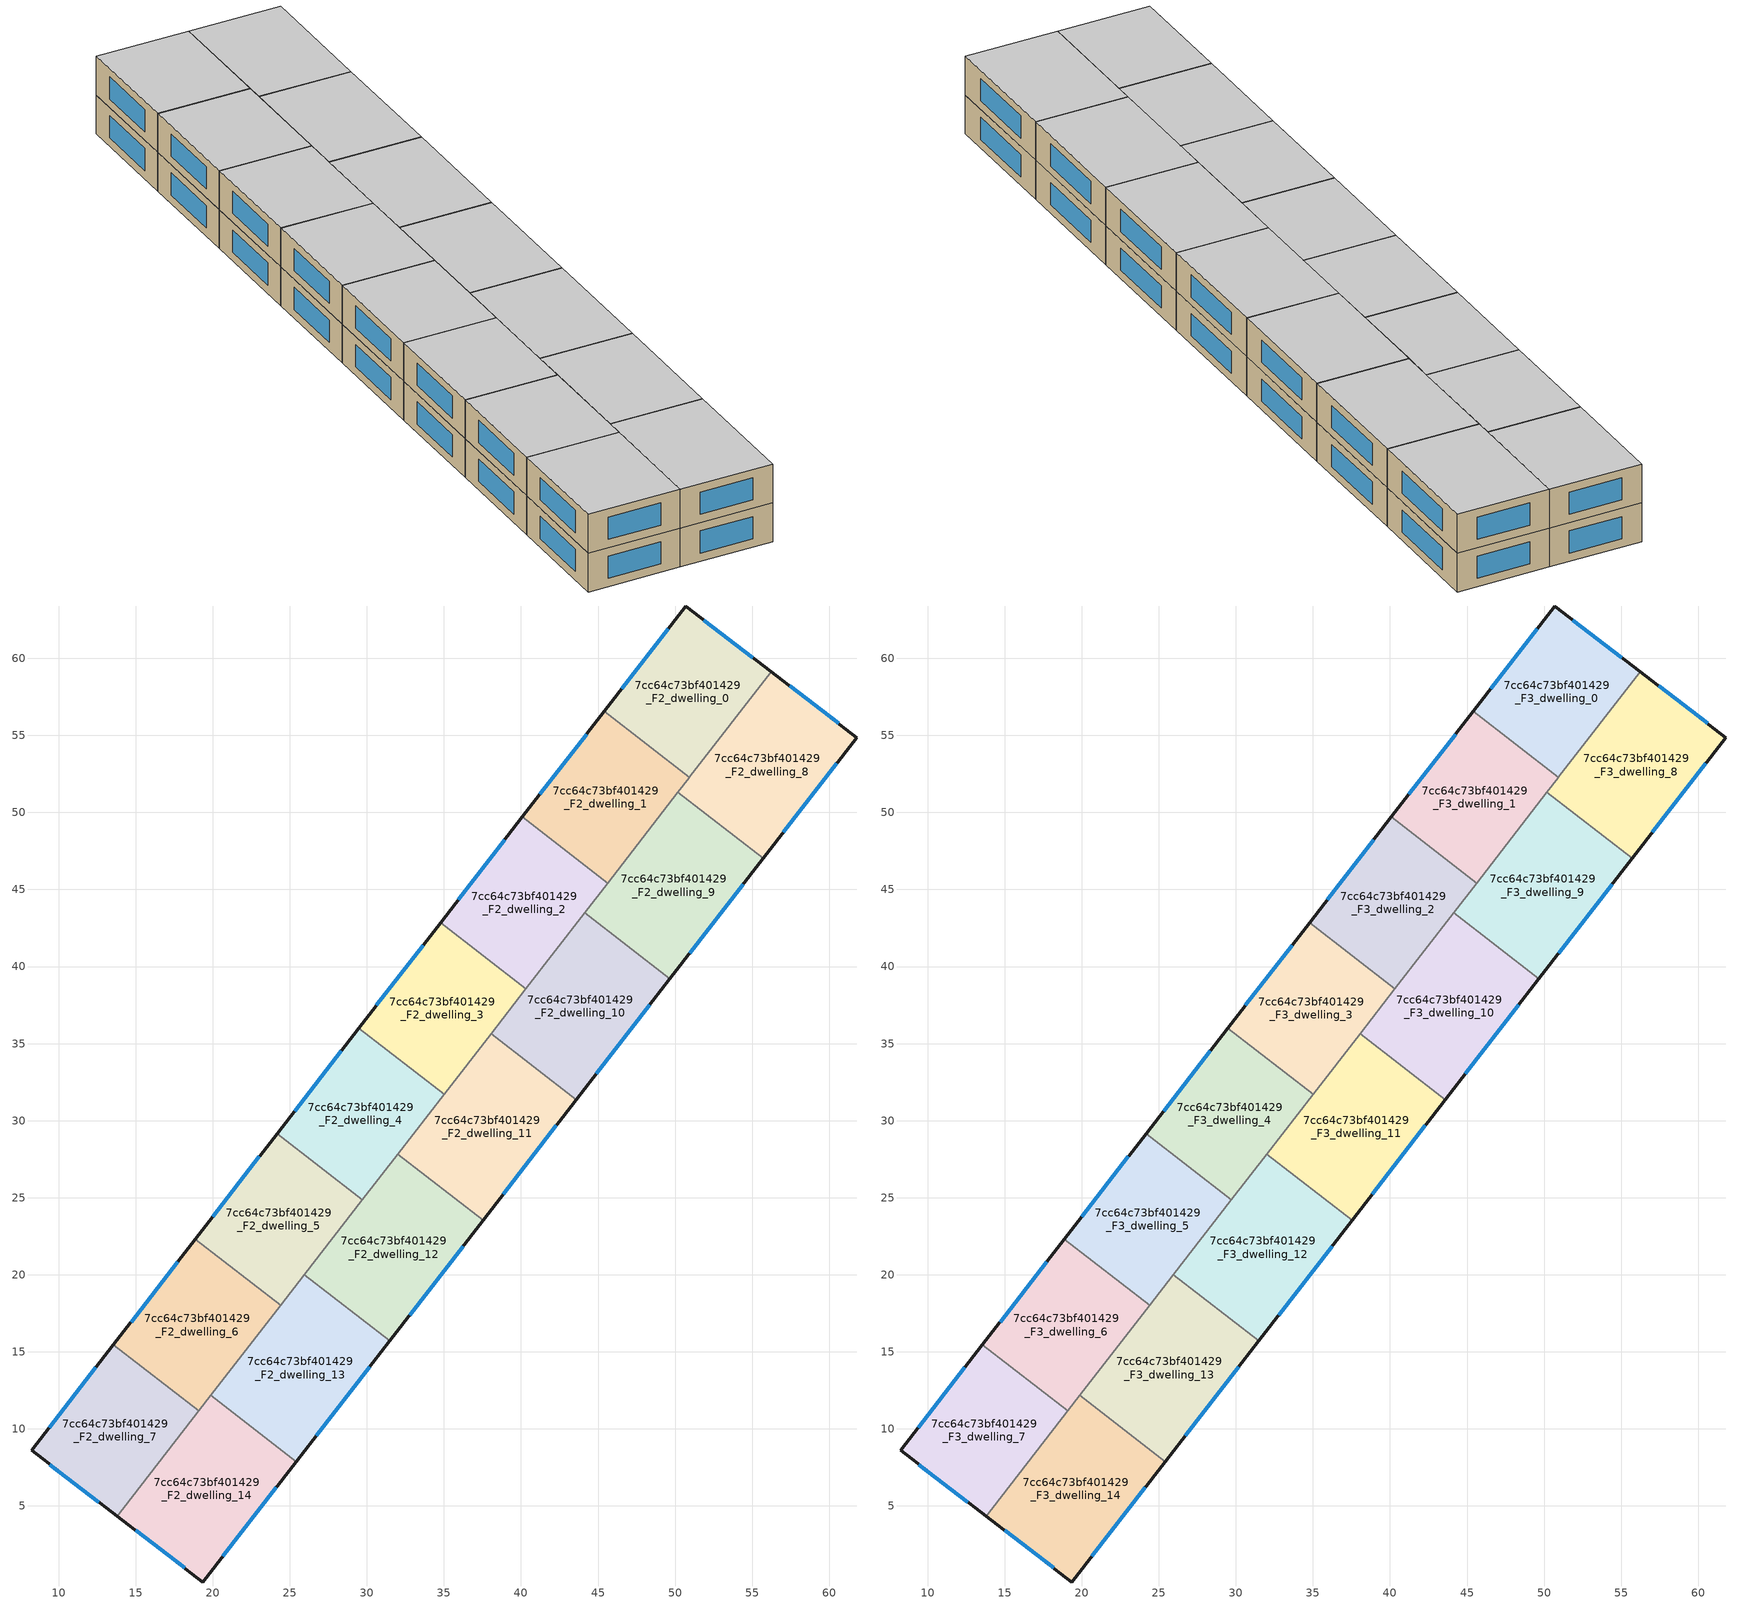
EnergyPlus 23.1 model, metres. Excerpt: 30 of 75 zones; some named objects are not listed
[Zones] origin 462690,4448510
7cc64c73bf401429_F2_dwelling_0
 floor to 7cc64c73bf401429_F1_dwelling_0 (EU_floor_Construction): 56.24,59.12 50.93,52.26 45.39,56.55 50.68,63.39 z6
 wall outside (EU_wall_Construction): 56.24,59.12 50.68,63.39 45.39,56.55 z6:9
 wall to 7cc64c73bf401429_F2_dwelling_1 (EU_wall_Construction): 45.39,56.55 50.93,52.26 z6:9
 wall to 7cc64c73bf401429_F2_dwelling_8 (EU_wall_Construction): 50.93,52.26 56.24,59.12 z6:9
 window (EU_Window_Construction): 55.05,60.04 51.87,62.48 / 49.55,61.93 46.52,58.02 z6.64:8.36
7cc64c73bf401429_F2_dwelling_1
 floor to 7cc64c73bf401429_F1_dwelling_1 (EU_floor_Construction): 50.93,52.26 45.62,45.42 40.08,49.71 45.39,56.55 z6
 wall outside (EU_wall_Construction): 45.39,56.55 40.08,49.71 z6:9
 wall to 7cc64c73bf401429_F2_dwelling_2 (EU_wall_Construction): 40.08,49.71 45.62,45.42 z6:9
 wall to 7cc64c73bf401429_F2_dwelling_9 (EU_wall_Construction): 45.62,45.42 50.19,51.31 z6:9
 wall to 7cc64c73bf401429_F2_dwelling_8 (EU_wall_Construction): 50.19,51.31 50.93,52.26 z6:9
 window (EU_Window_Construction): 44.25,55.09 41.22,51.17 z6.64:8.36
7cc64c73bf401429_F2_dwelling_10
 floor to 7cc64c73bf401429_F1_dwelling_10 (EU_floor_Construction): 49.66,39.19 43.6,31.37 38.06,35.65 44.12,43.48 z6
 wall outside (EU_wall_Construction): 43.6,31.37 49.66,39.19 z6:9
 wall to 7cc64c73bf401429_F2_dwelling_9 (EU_wall_Construction): 49.66,39.19 44.12,43.48 z6:9
 wall to 7cc64c73bf401429_F2_dwelling_11 (EU_wall_Construction): 38.06,35.65 43.6,31.37 z6:9
 wall to 7cc64c73bf401429_F2_dwelling_2 (EU_wall_Construction): 44.12,43.48 40.32,38.57 z6:9
 wall to 7cc64c73bf401429_F2_dwelling_3 (EU_wall_Construction): 40.32,38.57 38.06,35.65 z6:9
 window (EU_Window_Construction): 44.9,33.04 48.36,37.52 z6.64:8.36
7cc64c73bf401429_F2_dwelling_11
 floor to 7cc64c73bf401429_F1_dwelling_11 (EU_floor_Construction): 43.6,31.37 37.54,23.54 32,27.83 38.06,35.65 z6
 wall outside (EU_wall_Construction): 37.54,23.54 43.6,31.37 z6:9
 wall to 7cc64c73bf401429_F2_dwelling_12 (EU_wall_Construction): 32,27.83 37.54,23.54 z6:9
 wall to 7cc64c73bf401429_F2_dwelling_3 (EU_wall_Construction): 38.06,35.65 35.01,31.72 z6:9
 wall to 7cc64c73bf401429_F2_dwelling_4 (EU_wall_Construction): 35.01,31.72 32,27.83 z6:9
 window (EU_Window_Construction): 38.84,25.21 42.3,29.69 z6.64:8.36
7cc64c73bf401429_F2_dwelling_12
 floor to 7cc64c73bf401429_F1_dwelling_12 (EU_floor_Construction): 37.54,23.54 31.48,15.71 25.94,20 32,27.83 z6
 wall outside (EU_wall_Construction): 31.48,15.71 37.54,23.54 z6:9
 wall to 7cc64c73bf401429_F2_dwelling_13 (EU_wall_Construction): 25.94,20 31.48,15.71 z6:9
 wall to 7cc64c73bf401429_F2_dwelling_5 (EU_wall_Construction): 29.71,24.87 25.94,20 z6:9
 wall to 7cc64c73bf401429_F2_dwelling_4 (EU_wall_Construction): 32,27.83 29.71,24.87 z6:9
 window (EU_Window_Construction): 32.77,17.39 36.24,21.86 z6.64:8.36
7cc64c73bf401429_F2_dwelling_13
 floor to 7cc64c73bf401429_F1_dwelling_13 (EU_floor_Construction): 31.48,15.71 25.41,7.88 19.88,12.17 25.94,20 z6
 wall outside (EU_wall_Construction): 25.41,7.88 31.48,15.71 z6:9
 wall to 7cc64c73bf401429_F2_dwelling_14 (EU_wall_Construction): 19.88,12.17 25.41,7.88 z6:9
 wall to 7cc64c73bf401429_F2_dwelling_6 (EU_wall_Construction): 24.41,18.02 19.88,12.17 z6:9
 wall to 7cc64c73bf401429_F2_dwelling_5 (EU_wall_Construction): 25.94,20 24.41,18.02 z6:9
 window (EU_Window_Construction): 26.71,9.56 30.18,14.03 z6.64:8.36
7cc64c73bf401429_F2_dwelling_14
 floor to 7cc64c73bf401429_F1_dwelling_14 (EU_floor_Construction): 25.41,7.88 19.36,0.07 13.8,4.33 19.88,12.17 z6
 wall outside (EU_wall_Construction): 13.8,4.33 19.36,0.07 25.41,7.88 z6:9
 wall to 7cc64c73bf401429_F2_dwelling_7 (EU_wall_Construction): 19.1,11.17 13.8,4.33 z6:9
 wall to 7cc64c73bf401429_F2_dwelling_6 (EU_wall_Construction): 19.88,12.17 19.1,11.17 z6:9
 window (EU_Window_Construction): 20.66,1.74 24.12,6.21 / 14.99,3.42 18.17,0.98 z6.64:8.36
7cc64c73bf401429_F2_dwelling_2
 floor to 7cc64c73bf401429_F1_dwelling_2 (EU_floor_Construction): 45.62,45.42 40.32,38.57 34.78,42.86 40.08,49.71 z6
 wall outside (EU_wall_Construction): 40.08,49.71 34.78,42.86 z6:9
 wall to 7cc64c73bf401429_F2_dwelling_3 (EU_wall_Construction): 34.78,42.86 40.32,38.57 z6:9
 wall to 7cc64c73bf401429_F2_dwelling_9 (EU_wall_Construction): 44.12,43.48 45.62,45.42 z6:9
 window (EU_Window_Construction): 38.95,48.24 35.92,44.32 z6.64:8.36
7cc64c73bf401429_F2_dwelling_3
 floor to 7cc64c73bf401429_F1_dwelling_3 (EU_floor_Construction): 40.32,38.57 35.01,31.72 29.47,36.01 34.78,42.86 z6
 wall outside (EU_wall_Construction): 34.78,42.86 29.47,36.01 z6:9
 wall to 7cc64c73bf401429_F2_dwelling_4 (EU_wall_Construction): 29.47,36.01 35.01,31.72 z6:9
 window (EU_Window_Construction): 33.64,41.39 30.61,37.47 z6.64:8.36
7cc64c73bf401429_F2_dwelling_4
 floor to 7cc64c73bf401429_F1_dwelling_4 (EU_floor_Construction): 35.01,31.72 29.71,24.87 24.17,29.16 29.47,36.01 z6
 wall outside (EU_wall_Construction): 29.47,36.01 24.17,29.16 z6:9
 wall to 7cc64c73bf401429_F2_dwelling_5 (EU_wall_Construction): 24.17,29.16 29.71,24.87 z6:9
 window (EU_Window_Construction): 28.34,34.54 25.31,30.63 z6.64:8.36
7cc64c73bf401429_F2_dwelling_5
 floor to 7cc64c73bf401429_F1_dwelling_5 (EU_floor_Construction): 29.71,24.87 24.41,18.02 18.87,22.31 24.17,29.16 z6
 wall outside (EU_wall_Construction): 24.17,29.16 18.87,22.31 z6:9
 wall to 7cc64c73bf401429_F2_dwelling_6 (EU_wall_Construction): 18.87,22.31 24.41,18.02 z6:9
 window (EU_Window_Construction): 23.03,27.69 20,23.78 z6.64:8.36
7cc64c73bf401429_F2_dwelling_6
 floor to 7cc64c73bf401429_F1_dwelling_6 (EU_floor_Construction): 24.41,18.02 19.1,11.17 13.56,15.46 18.87,22.31 z6
 wall outside (EU_wall_Construction): 18.87,22.31 13.56,15.46 z6:9
 wall to 7cc64c73bf401429_F2_dwelling_7 (EU_wall_Construction): 13.56,15.46 19.1,11.17 z6:9
 window (EU_Window_Construction): 17.73,20.84 14.7,16.93 z6.64:8.36
7cc64c73bf401429_F2_dwelling_7
 floor to 7cc64c73bf401429_F1_dwelling_7 (EU_floor_Construction): 19.1,11.17 13.8,4.33 8.25,8.6 13.56,15.46 z6
 wall outside (EU_wall_Construction): 13.56,15.46 8.25,8.6 13.8,4.33 z6:9
 window (EU_Window_Construction): 9.44,7.69 12.62,5.25 / 12.42,13.99 9.39,10.07 z6.64:8.36
7cc64c73bf401429_F2_dwelling_8
 floor to 7cc64c73bf401429_F1_dwelling_8 (EU_floor_Construction): 61.79,54.86 55.72,47.02 50.19,51.31 56.24,59.12 z6
 wall outside (EU_wall_Construction): 55.72,47.02 61.79,54.86 56.24,59.12 z6:9
 wall to 7cc64c73bf401429_F2_dwelling_9 (EU_wall_Construction): 50.19,51.31 55.72,47.02 z6:9
 window (EU_Window_Construction): 60.6,55.77 57.43,58.21 / 57.02,48.7 60.49,53.18 z6.64:8.36
7cc64c73bf401429_F2_dwelling_9
 floor to 7cc64c73bf401429_F1_dwelling_9 (EU_floor_Construction): 55.72,47.02 49.66,39.19 44.12,43.48 50.19,51.31 z6
 wall outside (EU_wall_Construction): 49.66,39.19 55.72,47.02 z6:9
 window (EU_Window_Construction): 50.96,40.87 54.43,45.34 z6.64:8.36
7cc64c73bf401429_F3_dwelling_0
 floor to 7cc64c73bf401429_F2_dwelling_0 (EU_floor_Construction): 56.24,59.12 50.93,52.26 45.39,56.55 50.68,63.39 z9
 wall outside (EU_wall_Construction): 56.24,59.12 50.68,63.39 45.39,56.55 z9:12
 wall to 7cc64c73bf401429_F3_dwelling_1 (EU_wall_Construction): 45.39,56.55 50.93,52.26 z9:12
 wall to 7cc64c73bf401429_F3_dwelling_8 (EU_wall_Construction): 50.93,52.26 56.24,59.12 z9:12
 window (EU_Window_Construction): 55.05,60.04 51.87,62.48 / 49.55,61.93 46.52,58.02 z9.64:11.36
 ceiling to 7cc64c73bf401429_F4_dwelling_0 (EU_floor_Construction): 50.93,52.26 56.24,59.12 50.68,63.39 45.39,56.55 z12
7cc64c73bf401429_F3_dwelling_1
 floor to 7cc64c73bf401429_F2_dwelling_1 (EU_floor_Construction): 50.93,52.26 45.62,45.42 40.08,49.71 45.39,56.55 z9
 wall outside (EU_wall_Construction): 45.39,56.55 40.08,49.71 z9:12
 wall to 7cc64c73bf401429_F3_dwelling_2 (EU_wall_Construction): 40.08,49.71 45.62,45.42 z9:12
 wall to 7cc64c73bf401429_F3_dwelling_9 (EU_wall_Construction): 45.62,45.42 50.19,51.31 z9:12
 wall to 7cc64c73bf401429_F3_dwelling_8 (EU_wall_Construction): 50.19,51.31 50.93,52.26 z9:12
 window (EU_Window_Construction): 44.25,55.09 41.22,51.17 z9.64:11.36
 ceiling to 7cc64c73bf401429_F4_dwelling_1 (EU_floor_Construction): 45.62,45.42 50.93,52.26 45.39,56.55 40.08,49.71 z12
7cc64c73bf401429_F3_dwelling_10
 floor to 7cc64c73bf401429_F2_dwelling_10 (EU_floor_Construction): 49.66,39.19 43.6,31.37 38.06,35.65 44.12,43.48 z9
 wall outside (EU_wall_Construction): 43.6,31.37 49.66,39.19 z9:12
 wall to 7cc64c73bf401429_F3_dwelling_9 (EU_wall_Construction): 49.66,39.19 44.12,43.48 z9:12
 wall to 7cc64c73bf401429_F3_dwelling_11 (EU_wall_Construction): 38.06,35.65 43.6,31.37 z9:12
 wall to 7cc64c73bf401429_F3_dwelling_2 (EU_wall_Construction): 44.12,43.48 40.32,38.57 z9:12
 wall to 7cc64c73bf401429_F3_dwelling_3 (EU_wall_Construction): 40.32,38.57 38.06,35.65 z9:12
 window (EU_Window_Construction): 44.9,33.04 48.36,37.52 z9.64:11.36
 ceiling to 7cc64c73bf401429_F4_dwelling_10 (EU_floor_Construction): 43.6,31.37 49.66,39.19 44.12,43.48 38.06,35.65 z12
7cc64c73bf401429_F3_dwelling_11
 floor to 7cc64c73bf401429_F2_dwelling_11 (EU_floor_Construction): 43.6,31.37 37.54,23.54 32,27.83 38.06,35.65 z9
 wall outside (EU_wall_Construction): 37.54,23.54 43.6,31.37 z9:12
 wall to 7cc64c73bf401429_F3_dwelling_12 (EU_wall_Construction): 32,27.83 37.54,23.54 z9:12
 wall to 7cc64c73bf401429_F3_dwelling_3 (EU_wall_Construction): 38.06,35.65 35.01,31.72 z9:12
 wall to 7cc64c73bf401429_F3_dwelling_4 (EU_wall_Construction): 35.01,31.72 32,27.83 z9:12
 window (EU_Window_Construction): 38.84,25.21 42.3,29.69 z9.64:11.36
 ceiling to 7cc64c73bf401429_F4_dwelling_11 (EU_floor_Construction): 37.54,23.54 43.6,31.37 38.06,35.65 32,27.83 z12
7cc64c73bf401429_F3_dwelling_12
 floor to 7cc64c73bf401429_F2_dwelling_12 (EU_floor_Construction): 37.54,23.54 31.48,15.71 25.94,20 32,27.83 z9
 wall outside (EU_wall_Construction): 31.48,15.71 37.54,23.54 z9:12
 wall to 7cc64c73bf401429_F3_dwelling_13 (EU_wall_Construction): 25.94,20 31.48,15.71 z9:12
 wall to 7cc64c73bf401429_F3_dwelling_5 (EU_wall_Construction): 29.71,24.87 25.94,20 z9:12
 wall to 7cc64c73bf401429_F3_dwelling_4 (EU_wall_Construction): 32,27.83 29.71,24.87 z9:12
 window (EU_Window_Construction): 32.77,17.39 36.24,21.86 z9.64:11.36
 ceiling to 7cc64c73bf401429_F4_dwelling_12 (EU_floor_Construction): 31.48,15.71 37.54,23.54 32,27.83 25.94,20 z12
7cc64c73bf401429_F3_dwelling_13
 floor to 7cc64c73bf401429_F2_dwelling_13 (EU_floor_Construction): 31.48,15.71 25.41,7.88 19.88,12.17 25.94,20 z9
 wall outside (EU_wall_Construction): 25.41,7.88 31.48,15.71 z9:12
 wall to 7cc64c73bf401429_F3_dwelling_14 (EU_wall_Construction): 19.88,12.17 25.41,7.88 z9:12
 wall to 7cc64c73bf401429_F3_dwelling_6 (EU_wall_Construction): 24.41,18.02 19.88,12.17 z9:12
 wall to 7cc64c73bf401429_F3_dwelling_5 (EU_wall_Construction): 25.94,20 24.41,18.02 z9:12
 window (EU_Window_Construction): 26.71,9.56 30.18,14.03 z9.64:11.36
 ceiling to 7cc64c73bf401429_F4_dwelling_13 (EU_floor_Construction): 25.41,7.88 31.48,15.71 25.94,20 19.88,12.17 z12
7cc64c73bf401429_F3_dwelling_14
 floor to 7cc64c73bf401429_F2_dwelling_14 (EU_floor_Construction): 25.41,7.88 19.36,0.07 13.8,4.33 19.88,12.17 z9
 wall outside (EU_wall_Construction): 13.8,4.33 19.36,0.07 25.41,7.88 z9:12
 wall to 7cc64c73bf401429_F3_dwelling_7 (EU_wall_Construction): 19.1,11.17 13.8,4.33 z9:12
 wall to 7cc64c73bf401429_F3_dwelling_6 (EU_wall_Construction): 19.88,12.17 19.1,11.17 z9:12
 window (EU_Window_Construction): 20.66,1.74 24.12,6.21 / 14.99,3.42 18.17,0.98 z9.64:11.36
 ceiling to 7cc64c73bf401429_F4_dwelling_14 (EU_floor_Construction): 19.36,0.07 25.41,7.88 19.88,12.17 13.8,4.33 z12
7cc64c73bf401429_F3_dwelling_2
 floor to 7cc64c73bf401429_F2_dwelling_2 (EU_floor_Construction): 45.62,45.42 40.32,38.57 34.78,42.86 40.08,49.71 z9
 wall outside (EU_wall_Construction): 40.08,49.71 34.78,42.86 z9:12
 wall to 7cc64c73bf401429_F3_dwelling_3 (EU_wall_Construction): 34.78,42.86 40.32,38.57 z9:12
 wall to 7cc64c73bf401429_F3_dwelling_9 (EU_wall_Construction): 44.12,43.48 45.62,45.42 z9:12
 window (EU_Window_Construction): 38.95,48.24 35.92,44.32 z9.64:11.36
 ceiling to 7cc64c73bf401429_F4_dwelling_2 (EU_floor_Construction): 40.32,38.57 45.62,45.42 40.08,49.71 34.78,42.86 z12
7cc64c73bf401429_F3_dwelling_3
 floor to 7cc64c73bf401429_F2_dwelling_3 (EU_floor_Construction): 40.32,38.57 35.01,31.72 29.47,36.01 34.78,42.86 z9
 wall outside (EU_wall_Construction): 34.78,42.86 29.47,36.01 z9:12
 wall to 7cc64c73bf401429_F3_dwelling_4 (EU_wall_Construction): 29.47,36.01 35.01,31.72 z9:12
 window (EU_Window_Construction): 33.64,41.39 30.61,37.47 z9.64:11.36
 ceiling to 7cc64c73bf401429_F4_dwelling_3 (EU_floor_Construction): 35.01,31.72 40.32,38.57 34.78,42.86 29.47,36.01 z12
7cc64c73bf401429_F3_dwelling_4
 floor to 7cc64c73bf401429_F2_dwelling_4 (EU_floor_Construction): 35.01,31.72 29.71,24.87 24.17,29.16 29.47,36.01 z9
 wall outside (EU_wall_Construction): 29.47,36.01 24.17,29.16 z9:12
 wall to 7cc64c73bf401429_F3_dwelling_5 (EU_wall_Construction): 24.17,29.16 29.71,24.87 z9:12
 window (EU_Window_Construction): 28.34,34.54 25.31,30.63 z9.64:11.36
 ceiling to 7cc64c73bf401429_F4_dwelling_4 (EU_floor_Construction): 29.71,24.87 35.01,31.72 29.47,36.01 24.17,29.16 z12
7cc64c73bf401429_F3_dwelling_5
 floor to 7cc64c73bf401429_F2_dwelling_5 (EU_floor_Construction): 29.71,24.87 24.41,18.02 18.87,22.31 24.17,29.16 z9
 wall outside (EU_wall_Construction): 24.17,29.16 18.87,22.31 z9:12
 wall to 7cc64c73bf401429_F3_dwelling_6 (EU_wall_Construction): 18.87,22.31 24.41,18.02 z9:12
 window (EU_Window_Construction): 23.03,27.69 20,23.78 z9.64:11.36
 ceiling to 7cc64c73bf401429_F4_dwelling_5 (EU_floor_Construction): 24.41,18.02 29.71,24.87 24.17,29.16 18.87,22.31 z12
7cc64c73bf401429_F3_dwelling_6
 floor to 7cc64c73bf401429_F2_dwelling_6 (EU_floor_Construction): 24.41,18.02 19.1,11.17 13.56,15.46 18.87,22.31 z9
 wall outside (EU_wall_Construction): 18.87,22.31 13.56,15.46 z9:12
 wall to 7cc64c73bf401429_F3_dwelling_7 (EU_wall_Construction): 13.56,15.46 19.1,11.17 z9:12
 window (EU_Window_Construction): 17.73,20.84 14.7,16.93 z9.64:11.36
 ceiling to 7cc64c73bf401429_F4_dwelling_6 (EU_floor_Construction): 19.1,11.17 24.41,18.02 18.87,22.31 13.56,15.46 z12
7cc64c73bf401429_F3_dwelling_7
 floor to 7cc64c73bf401429_F2_dwelling_7 (EU_floor_Construction): 19.1,11.17 13.8,4.33 8.25,8.6 13.56,15.46 z9
 wall outside (EU_wall_Construction): 13.56,15.46 8.25,8.6 13.8,4.33 z9:12
 window (EU_Window_Construction): 9.44,7.69 12.62,5.25 / 12.42,13.99 9.39,10.07 z9.64:11.36
 ceiling to 7cc64c73bf401429_F4_dwelling_7 (EU_floor_Construction): 13.8,4.33 19.1,11.17 13.56,15.46 8.25,8.6 z12
7cc64c73bf401429_F3_dwelling_8
 floor to 7cc64c73bf401429_F2_dwelling_8 (EU_floor_Construction): 61.79,54.86 55.72,47.02 50.19,51.31 56.24,59.12 z9
 wall outside (EU_wall_Construction): 55.72,47.02 61.79,54.86 56.24,59.12 z9:12
 wall to 7cc64c73bf401429_F3_dwelling_9 (EU_wall_Construction): 50.19,51.31 55.72,47.02 z9:12
 window (EU_Window_Construction): 60.6,55.77 57.43,58.21 / 57.02,48.7 60.49,53.18 z9.64:11.36
 ceiling to 7cc64c73bf401429_F4_dwelling_8 (EU_floor_Construction): 55.72,47.02 61.79,54.86 56.24,59.12 50.19,51.31 z12
7cc64c73bf401429_F3_dwelling_9
 floor to 7cc64c73bf401429_F2_dwelling_9 (EU_floor_Construction): 55.72,47.02 49.66,39.19 44.12,43.48 50.19,51.31 z9
 wall outside (EU_wall_Construction): 49.66,39.19 55.72,47.02 z9:12
 window (EU_Window_Construction): 50.96,40.87 54.43,45.34 z9.64:11.36
 ceiling to 7cc64c73bf401429_F4_dwelling_9 (EU_floor_Construction): 49.66,39.19 55.72,47.02 50.19,51.31 44.12,43.48 z12
[Building]
EU S2 Campaign: North Axis=0; Terrain=City; Solar Distribution=FullExterior
[Site:Location]
Yerevan-Zvartnots.Intl.AP: Latitude=40.15; Longitude=44.383; Time Zone=4; Elevation=854
[SizingPeriod:WeatherFileDays]
AnnualSizingPeriod: Begin Month=1; Begin Day of Month=1; End Month=12; End Day of Month=31; Day of Week for Start Day=Monday; Use Weather File Daylight Saving Period=No; Use Weather File Rain and Snow Indicators=No
[MATERIAL]
EU_InternalMass_Material: Roughness=MediumRough; Thickness=0.1; Conductivity=1; Density=1800; Specific Heat=900; Thermal Absorptance=0.9; Solar Absorptance=0.7; Visible Absorptance=0.7
[MATERIAL:NOMASS] Roughness=MediumRough; Thermal Absorptance=0.9; Solar Absorptance=0.7; Visible Absorptance=0.7
Name | Thermal Resistance
EU_wall_NoMass | 1.05043
EU_floor_NoMass | 0.478065
[WINDOWMATERIAL:SIMPLEGLAZINGSYSTEM]
EU_Window_SimpleGlazing: UFactor=2.5566; Solar Heat Gain Coefficient=0.75; Visible Transmittance=0.75
[CONSTRUCTION]
EU_wall_Construction: EU_wall_NoMass
EU_floor_Construction: EU_floor_NoMass
EU_Window_Construction: EU_Window_SimpleGlazing
EU_InternalMass_Construction: EU_InternalMass_Material
[ZONE] Type=1; Multiplier=1; Ceiling Height=autocalculate; Floor Area=autocalculate; Part of Total Floor Area=Yes
Name | Volume
7cc64c73bf401429_F2_dwelling_0; 7cc64c73bf401429_F3_dwelling_0 | 182.042
7cc64c73bf401429_F2_dwelling_1; 7cc64c73bf401429_F3_dwelling_1 | 182.049
7cc64c73bf401429_F2_dwelling_10; 7cc64c73bf401429_F3_dwelling_10; 7cc64c73bf401429_F2_dwelling_11; 7cc64c73bf401429_F3_dwelling_11; 7cc64c73bf401429_F2_dwelling_13; 7cc64c73bf401429_F3_dwelling_13 | 208.037
7cc64c73bf401429_F2_dwelling_12; 7cc64c73bf401429_F3_dwelling_12; 7cc64c73bf401429_F2_dwelling_9; 7cc64c73bf401429_F3_dwelling_9 | 208.038
7cc64c73bf401429_F2_dwelling_14; 7cc64c73bf401429_F3_dwelling_14 | 208.044
7cc64c73bf401429_F2_dwelling_2; 7cc64c73bf401429_F3_dwelling_2; 7cc64c73bf401429_F2_dwelling_5; 7cc64c73bf401429_F3_dwelling_5; 7cc64c73bf401429_F2_dwelling_6; 7cc64c73bf401429_F3_dwelling_6 | 182.036
7cc64c73bf401429_F2_dwelling_3; 7cc64c73bf401429_F3_dwelling_3 | 182.052
7cc64c73bf401429_F2_dwelling_4; 7cc64c73bf401429_F3_dwelling_4 | 182.068
7cc64c73bf401429_F2_dwelling_7; 7cc64c73bf401429_F3_dwelling_7 | 182.045
7cc64c73bf401429_F2_dwelling_8; 7cc64c73bf401429_F3_dwelling_8 | 208.025
[INTERNALMASS] Construction=EU_InternalMass_Construction
Name | Zone or ZoneList | Surface Area
7cc64c73bf401429_F2_dwelling_0_EU_InternalMass | 7cc64c73bf401429_F2_dwelling_0 | 60.6805
7cc64c73bf401429_F2_dwelling_1_EU_InternalMass | 7cc64c73bf401429_F2_dwelling_1 | 60.6829
7cc64c73bf401429_F2_dwelling_2_EU_InternalMass | 7cc64c73bf401429_F2_dwelling_2 | 60.6786
7cc64c73bf401429_F2_dwelling_3_EU_InternalMass | 7cc64c73bf401429_F2_dwelling_3 | 60.6841
7cc64c73bf401429_F2_dwelling_4_EU_InternalMass | 7cc64c73bf401429_F2_dwelling_4 | 60.6895
7cc64c73bf401429_F2_dwelling_5_EU_InternalMass | 7cc64c73bf401429_F2_dwelling_5 | 60.6785
7cc64c73bf401429_F2_dwelling_6_EU_InternalMass | 7cc64c73bf401429_F2_dwelling_6 | 60.6786
7cc64c73bf401429_F2_dwelling_7_EU_InternalMass | 7cc64c73bf401429_F2_dwelling_7 | 60.6818
7cc64c73bf401429_F2_dwelling_8_EU_InternalMass | 7cc64c73bf401429_F2_dwelling_8 | 69.3418
7cc64c73bf401429_F2_dwelling_9_EU_InternalMass | 7cc64c73bf401429_F2_dwelling_9 | 69.3458
7cc64c73bf401429_F2_dwelling_10_EU_InternalMass | 7cc64c73bf401429_F2_dwelling_10 | 69.3458
7cc64c73bf401429_F2_dwelling_11_EU_InternalMass | 7cc64c73bf401429_F2_dwelling_11 | 69.3458
7cc64c73bf401429_F2_dwelling_12_EU_InternalMass | 7cc64c73bf401429_F2_dwelling_12 | 69.3458
7cc64c73bf401429_F2_dwelling_13_EU_InternalMass | 7cc64c73bf401429_F2_dwelling_13 | 69.3458
7cc64c73bf401429_F2_dwelling_14_EU_InternalMass | 7cc64c73bf401429_F2_dwelling_14 | 69.3478
7cc64c73bf401429_F3_dwelling_0_EU_InternalMass | 7cc64c73bf401429_F3_dwelling_0 | 60.6805
7cc64c73bf401429_F3_dwelling_1_EU_InternalMass | 7cc64c73bf401429_F3_dwelling_1 | 60.6829
7cc64c73bf401429_F3_dwelling_2_EU_InternalMass | 7cc64c73bf401429_F3_dwelling_2 | 60.6786
7cc64c73bf401429_F3_dwelling_3_EU_InternalMass | 7cc64c73bf401429_F3_dwelling_3 | 60.6841
7cc64c73bf401429_F3_dwelling_4_EU_InternalMass | 7cc64c73bf401429_F3_dwelling_4 | 60.6895
7cc64c73bf401429_F3_dwelling_5_EU_InternalMass | 7cc64c73bf401429_F3_dwelling_5 | 60.6785
7cc64c73bf401429_F3_dwelling_6_EU_InternalMass | 7cc64c73bf401429_F3_dwelling_6 | 60.6786
7cc64c73bf401429_F3_dwelling_7_EU_InternalMass | 7cc64c73bf401429_F3_dwelling_7 | 60.6818
7cc64c73bf401429_F3_dwelling_8_EU_InternalMass | 7cc64c73bf401429_F3_dwelling_8 | 69.3418
7cc64c73bf401429_F3_dwelling_9_EU_InternalMass | 7cc64c73bf401429_F3_dwelling_9 | 69.3458
7cc64c73bf401429_F3_dwelling_10_EU_InternalMass | 7cc64c73bf401429_F3_dwelling_10 | 69.3458
7cc64c73bf401429_F3_dwelling_11_EU_InternalMass | 7cc64c73bf401429_F3_dwelling_11 | 69.3458
7cc64c73bf401429_F3_dwelling_12_EU_InternalMass | 7cc64c73bf401429_F3_dwelling_12 | 69.3458
7cc64c73bf401429_F3_dwelling_13_EU_InternalMass | 7cc64c73bf401429_F3_dwelling_13 | 69.3458
7cc64c73bf401429_F3_dwelling_14_EU_InternalMass | 7cc64c73bf401429_F3_dwelling_14 | 69.3478
[OTHEREQUIPMENT] Fuel Type=Electricity; Design Level Calculation Method=Watts/Area; Power per Zone Floor Area=1; Fraction Latent=0; Fraction Radiant=0; Fraction Lost=0; Carbon Dioxide Generation Rate=0; EndUse Subcategory=EU_Step8_InternalGains
Name | Zone or ZoneList or Space or SpaceList | Schedule
EU_Step8_InternalGain_7cc64c73bf401429_F2_dwelling_0_f000 | 7cc64c73bf401429_F2_dwelling_0 | EU_Step8_GainSchedule_7cc64c73bf401429_F2_dwelling_0_f000
EU_Step8_InternalGain_7cc64c73bf401429_F2_dwelling_1_f000 | 7cc64c73bf401429_F2_dwelling_1 | EU_Step8_GainSchedule_7cc64c73bf401429_F2_dwelling_1_f000
EU_Step8_InternalGain_7cc64c73bf401429_F2_dwelling_2_f000 | 7cc64c73bf401429_F2_dwelling_2 | EU_Step8_GainSchedule_7cc64c73bf401429_F2_dwelling_2_f000
EU_Step8_InternalGain_7cc64c73bf401429_F2_dwelling_3_f000 | 7cc64c73bf401429_F2_dwelling_3 | EU_Step8_GainSchedule_7cc64c73bf401429_F2_dwelling_3_f000
EU_Step8_InternalGain_7cc64c73bf401429_F2_dwelling_4_f000 | 7cc64c73bf401429_F2_dwelling_4 | EU_Step8_GainSchedule_7cc64c73bf401429_F2_dwelling_4_f000
EU_Step8_InternalGain_7cc64c73bf401429_F2_dwelling_5_f000 | 7cc64c73bf401429_F2_dwelling_5 | EU_Step8_GainSchedule_7cc64c73bf401429_F2_dwelling_5_f000
EU_Step8_InternalGain_7cc64c73bf401429_F2_dwelling_6_f000 | 7cc64c73bf401429_F2_dwelling_6 | EU_Step8_GainSchedule_7cc64c73bf401429_F2_dwelling_6_f000
EU_Step8_InternalGain_7cc64c73bf401429_F2_dwelling_7_f000 | 7cc64c73bf401429_F2_dwelling_7 | EU_Step8_GainSchedule_7cc64c73bf401429_F2_dwelling_7_f000
EU_Step8_InternalGain_7cc64c73bf401429_F2_dwelling_8_f000 | 7cc64c73bf401429_F2_dwelling_8 | EU_Step8_GainSchedule_7cc64c73bf401429_F2_dwelling_8_f000
EU_Step8_InternalGain_7cc64c73bf401429_F2_dwelling_9_f000 | 7cc64c73bf401429_F2_dwelling_9 | EU_Step8_GainSchedule_7cc64c73bf401429_F2_dwelling_9_f000
EU_Step8_InternalGain_7cc64c73bf401429_F2_dwelling_10_f000 | 7cc64c73bf401429_F2_dwelling_10 | EU_Step8_GainSchedule_7cc64c73bf401429_F2_dwelling_10_f000
EU_Step8_InternalGain_7cc64c73bf401429_F2_dwelling_11_f000 | 7cc64c73bf401429_F2_dwelling_11 | EU_Step8_GainSchedule_7cc64c73bf401429_F2_dwelling_11_f000
EU_Step8_InternalGain_7cc64c73bf401429_F2_dwelling_12_f000 | 7cc64c73bf401429_F2_dwelling_12 | EU_Step8_GainSchedule_7cc64c73bf401429_F2_dwelling_12_f000
EU_Step8_InternalGain_7cc64c73bf401429_F2_dwelling_13_f000 | 7cc64c73bf401429_F2_dwelling_13 | EU_Step8_GainSchedule_7cc64c73bf401429_F2_dwelling_13_f000
EU_Step8_InternalGain_7cc64c73bf401429_F2_dwelling_14_f000 | 7cc64c73bf401429_F2_dwelling_14 | EU_Step8_GainSchedule_7cc64c73bf401429_F2_dwelling_14_f000
EU_Step8_InternalGain_7cc64c73bf401429_F3_dwelling_0_f000 | 7cc64c73bf401429_F3_dwelling_0 | EU_Step8_GainSchedule_7cc64c73bf401429_F3_dwelling_0_f000
EU_Step8_InternalGain_7cc64c73bf401429_F3_dwelling_1_f000 | 7cc64c73bf401429_F3_dwelling_1 | EU_Step8_GainSchedule_7cc64c73bf401429_F3_dwelling_1_f000
EU_Step8_InternalGain_7cc64c73bf401429_F3_dwelling_2_f000 | 7cc64c73bf401429_F3_dwelling_2 | EU_Step8_GainSchedule_7cc64c73bf401429_F3_dwelling_2_f000
EU_Step8_InternalGain_7cc64c73bf401429_F3_dwelling_3_f000 | 7cc64c73bf401429_F3_dwelling_3 | EU_Step8_GainSchedule_7cc64c73bf401429_F3_dwelling_3_f000
EU_Step8_InternalGain_7cc64c73bf401429_F3_dwelling_4_f000 | 7cc64c73bf401429_F3_dwelling_4 | EU_Step8_GainSchedule_7cc64c73bf401429_F3_dwelling_4_f000
EU_Step8_InternalGain_7cc64c73bf401429_F3_dwelling_5_f000 | 7cc64c73bf401429_F3_dwelling_5 | EU_Step8_GainSchedule_7cc64c73bf401429_F3_dwelling_5_f000
EU_Step8_InternalGain_7cc64c73bf401429_F3_dwelling_6_f000 | 7cc64c73bf401429_F3_dwelling_6 | EU_Step8_GainSchedule_7cc64c73bf401429_F3_dwelling_6_f000
EU_Step8_InternalGain_7cc64c73bf401429_F3_dwelling_7_f000 | 7cc64c73bf401429_F3_dwelling_7 | EU_Step8_GainSchedule_7cc64c73bf401429_F3_dwelling_7_f000
EU_Step8_InternalGain_7cc64c73bf401429_F3_dwelling_8_f000 | 7cc64c73bf401429_F3_dwelling_8 | EU_Step8_GainSchedule_7cc64c73bf401429_F3_dwelling_8_f000
EU_Step8_InternalGain_7cc64c73bf401429_F3_dwelling_9_f000 | 7cc64c73bf401429_F3_dwelling_9 | EU_Step8_GainSchedule_7cc64c73bf401429_F3_dwelling_9_f000
EU_Step8_InternalGain_7cc64c73bf401429_F3_dwelling_10_f000 | 7cc64c73bf401429_F3_dwelling_10 | EU_Step8_GainSchedule_7cc64c73bf401429_F3_dwelling_10_f000
EU_Step8_InternalGain_7cc64c73bf401429_F3_dwelling_11_f000 | 7cc64c73bf401429_F3_dwelling_11 | EU_Step8_GainSchedule_7cc64c73bf401429_F3_dwelling_11_f000
EU_Step8_InternalGain_7cc64c73bf401429_F3_dwelling_12_f000 | 7cc64c73bf401429_F3_dwelling_12 | EU_Step8_GainSchedule_7cc64c73bf401429_F3_dwelling_12_f000
EU_Step8_InternalGain_7cc64c73bf401429_F3_dwelling_13_f000 | 7cc64c73bf401429_F3_dwelling_13 | EU_Step8_GainSchedule_7cc64c73bf401429_F3_dwelling_13_f000
EU_Step8_InternalGain_7cc64c73bf401429_F3_dwelling_14_f000 | 7cc64c73bf401429_F3_dwelling_14 | EU_Step8_GainSchedule_7cc64c73bf401429_F3_dwelling_14_f000
[ZONEVENTILATION:DESIGNFLOWRATE] Schedule=EU_AlwaysOn; Design Flow Rate Calculation Method=AirChanges/Hour; Air Changes per Hour=0.557805; Ventilation Type=Natural; Fan Pressure Rise=0; Fan Total Efficiency=1; Constant Term Coefficient=1; Temperature Term Coefficient=0; Velocity Term Coefficient=0; Velocity Squared Term Coefficient=0; Minimum Indoor Temperature=-100; Maximum Indoor Temperature=100; Delta Temperature=-100; Minimum Outdoor Temperature=-100; Maximum Outdoor Temperature=100; Maximum Wind Speed=40
Name | Zone or ZoneList or Space or SpaceList
EU_ConstantAir_7cc64c73bf401429_F2_dwelling_0 | 7cc64c73bf401429_F2_dwelling_0
EU_ConstantAir_7cc64c73bf401429_F2_dwelling_1 | 7cc64c73bf401429_F2_dwelling_1
EU_ConstantAir_7cc64c73bf401429_F2_dwelling_2 | 7cc64c73bf401429_F2_dwelling_2
EU_ConstantAir_7cc64c73bf401429_F2_dwelling_3 | 7cc64c73bf401429_F2_dwelling_3
EU_ConstantAir_7cc64c73bf401429_F2_dwelling_4 | 7cc64c73bf401429_F2_dwelling_4
EU_ConstantAir_7cc64c73bf401429_F2_dwelling_5 | 7cc64c73bf401429_F2_dwelling_5
EU_ConstantAir_7cc64c73bf401429_F2_dwelling_6 | 7cc64c73bf401429_F2_dwelling_6
EU_ConstantAir_7cc64c73bf401429_F2_dwelling_7 | 7cc64c73bf401429_F2_dwelling_7
EU_ConstantAir_7cc64c73bf401429_F2_dwelling_8 | 7cc64c73bf401429_F2_dwelling_8
EU_ConstantAir_7cc64c73bf401429_F2_dwelling_9 | 7cc64c73bf401429_F2_dwelling_9
EU_ConstantAir_7cc64c73bf401429_F2_dwelling_10 | 7cc64c73bf401429_F2_dwelling_10
EU_ConstantAir_7cc64c73bf401429_F2_dwelling_11 | 7cc64c73bf401429_F2_dwelling_11
EU_ConstantAir_7cc64c73bf401429_F2_dwelling_12 | 7cc64c73bf401429_F2_dwelling_12
EU_ConstantAir_7cc64c73bf401429_F2_dwelling_13 | 7cc64c73bf401429_F2_dwelling_13
EU_ConstantAir_7cc64c73bf401429_F2_dwelling_14 | 7cc64c73bf401429_F2_dwelling_14
EU_ConstantAir_7cc64c73bf401429_F3_dwelling_0 | 7cc64c73bf401429_F3_dwelling_0
EU_ConstantAir_7cc64c73bf401429_F3_dwelling_1 | 7cc64c73bf401429_F3_dwelling_1
EU_ConstantAir_7cc64c73bf401429_F3_dwelling_2 | 7cc64c73bf401429_F3_dwelling_2
EU_ConstantAir_7cc64c73bf401429_F3_dwelling_3 | 7cc64c73bf401429_F3_dwelling_3
EU_ConstantAir_7cc64c73bf401429_F3_dwelling_4 | 7cc64c73bf401429_F3_dwelling_4
EU_ConstantAir_7cc64c73bf401429_F3_dwelling_5 | 7cc64c73bf401429_F3_dwelling_5
EU_ConstantAir_7cc64c73bf401429_F3_dwelling_6 | 7cc64c73bf401429_F3_dwelling_6
EU_ConstantAir_7cc64c73bf401429_F3_dwelling_7 | 7cc64c73bf401429_F3_dwelling_7
EU_ConstantAir_7cc64c73bf401429_F3_dwelling_8 | 7cc64c73bf401429_F3_dwelling_8
EU_ConstantAir_7cc64c73bf401429_F3_dwelling_9 | 7cc64c73bf401429_F3_dwelling_9
EU_ConstantAir_7cc64c73bf401429_F3_dwelling_10 | 7cc64c73bf401429_F3_dwelling_10
EU_ConstantAir_7cc64c73bf401429_F3_dwelling_11 | 7cc64c73bf401429_F3_dwelling_11
EU_ConstantAir_7cc64c73bf401429_F3_dwelling_12 | 7cc64c73bf401429_F3_dwelling_12
EU_ConstantAir_7cc64c73bf401429_F3_dwelling_13 | 7cc64c73bf401429_F3_dwelling_13
EU_ConstantAir_7cc64c73bf401429_F3_dwelling_14 | 7cc64c73bf401429_F3_dwelling_14
[HVACTEMPLATE:ZONE:IDEALLOADSAIRSYSTEM] System Availability Schedule=EU_AlwaysOn; Maximum Heating Supply Air Temperature=50; Minimum Cooling Supply Air Temperature=13; Maximum Heating Supply Air Humidity Ratio=0.0156; Minimum Cooling Supply Air Humidity Ratio=0.0077; Heating Limit=NoLimit; Cooling Limit=NoLimit; Heating Availability Schedule=EU_AlwaysOn; Cooling Availability Schedule=EU_CoolingOff; Dehumidification Control Type=ConstantSensibleHeatRatio; Cooling Sensible Heat Ratio=0.7; Dehumidification Setpoint=60; Humidification Control Type=None; Humidification Setpoint=30; Outdoor Air Method=None; Outdoor Air Flow Rate per Person=0.00944; Outdoor Air Flow Rate per Zone Floor Area=0; Outdoor Air Flow Rate per Zone=0; Demand Controlled Ventilation Type=None; Outdoor Air Economizer Type=NoEconomizer; Heat Recovery Type=None; Sensible Heat Recovery Effectiveness=0.7; Latent Heat Recovery Effectiveness=0.65
Name | Template Thermostat
7cc64c73bf401429_F2_dwelling_0 | EU_HeatOnly_7cc64c73bf401429_F2_dwelling_0
7cc64c73bf401429_F2_dwelling_1 | EU_HeatOnly_7cc64c73bf401429_F2_dwelling_1
7cc64c73bf401429_F2_dwelling_2 | EU_HeatOnly_7cc64c73bf401429_F2_dwelling_2
7cc64c73bf401429_F2_dwelling_3 | EU_HeatOnly_7cc64c73bf401429_F2_dwelling_3
7cc64c73bf401429_F2_dwelling_4 | EU_HeatOnly_7cc64c73bf401429_F2_dwelling_4
7cc64c73bf401429_F2_dwelling_5 | EU_HeatOnly_7cc64c73bf401429_F2_dwelling_5
7cc64c73bf401429_F2_dwelling_6 | EU_HeatOnly_7cc64c73bf401429_F2_dwelling_6
7cc64c73bf401429_F2_dwelling_7 | EU_HeatOnly_7cc64c73bf401429_F2_dwelling_7
7cc64c73bf401429_F2_dwelling_8 | EU_HeatOnly_7cc64c73bf401429_F2_dwelling_8
7cc64c73bf401429_F2_dwelling_9 | EU_HeatOnly_7cc64c73bf401429_F2_dwelling_9
7cc64c73bf401429_F2_dwelling_10 | EU_HeatOnly_7cc64c73bf401429_F2_dwelling_10
7cc64c73bf401429_F2_dwelling_11 | EU_HeatOnly_7cc64c73bf401429_F2_dwelling_11
7cc64c73bf401429_F2_dwelling_12 | EU_HeatOnly_7cc64c73bf401429_F2_dwelling_12
7cc64c73bf401429_F2_dwelling_13 | EU_HeatOnly_7cc64c73bf401429_F2_dwelling_13
7cc64c73bf401429_F2_dwelling_14 | EU_HeatOnly_7cc64c73bf401429_F2_dwelling_14
7cc64c73bf401429_F3_dwelling_0 | EU_HeatOnly_7cc64c73bf401429_F3_dwelling_0
7cc64c73bf401429_F3_dwelling_1 | EU_HeatOnly_7cc64c73bf401429_F3_dwelling_1
7cc64c73bf401429_F3_dwelling_2 | EU_HeatOnly_7cc64c73bf401429_F3_dwelling_2
7cc64c73bf401429_F3_dwelling_3 | EU_HeatOnly_7cc64c73bf401429_F3_dwelling_3
7cc64c73bf401429_F3_dwelling_4 | EU_HeatOnly_7cc64c73bf401429_F3_dwelling_4
7cc64c73bf401429_F3_dwelling_5 | EU_HeatOnly_7cc64c73bf401429_F3_dwelling_5
7cc64c73bf401429_F3_dwelling_6 | EU_HeatOnly_7cc64c73bf401429_F3_dwelling_6
7cc64c73bf401429_F3_dwelling_7 | EU_HeatOnly_7cc64c73bf401429_F3_dwelling_7
7cc64c73bf401429_F3_dwelling_8 | EU_HeatOnly_7cc64c73bf401429_F3_dwelling_8
7cc64c73bf401429_F3_dwelling_9 | EU_HeatOnly_7cc64c73bf401429_F3_dwelling_9
7cc64c73bf401429_F3_dwelling_10 | EU_HeatOnly_7cc64c73bf401429_F3_dwelling_10
7cc64c73bf401429_F3_dwelling_11 | EU_HeatOnly_7cc64c73bf401429_F3_dwelling_11
7cc64c73bf401429_F3_dwelling_12 | EU_HeatOnly_7cc64c73bf401429_F3_dwelling_12
7cc64c73bf401429_F3_dwelling_13 | EU_HeatOnly_7cc64c73bf401429_F3_dwelling_13
7cc64c73bf401429_F3_dwelling_14 | EU_HeatOnly_7cc64c73bf401429_F3_dwelling_14
[SIZING:ZONE] Zone Cooling Design Supply Air Temperature Input Method=SupplyAirTemperature; Zone Cooling Design Supply Air Temperature=13; Zone Heating Design Supply Air Temperature Input Method=SupplyAirTemperature; Zone Heating Design Supply Air Temperature=50; Zone Cooling Design Supply Air Humidity Ratio=0.008; Zone Heating Design Supply Air Humidity Ratio=0.008; Cooling Design Air Flow Method=DesignDay; Cooling Design Air Flow Rate=0; Cooling Minimum Air Flow per Zone Floor Area=0.000762; Cooling Minimum Air Flow=0; Cooling Minimum Air Flow Fraction=0.2; Heating Design Air Flow Method=DesignDay; Heating Design Air Flow Rate=0; Heating Maximum Air Flow per Zone Floor Area=0.002032; Heating Maximum Air Flow=0.141576; Heating Maximum Air Flow Fraction=0.3; Account for Dedicated Outdoor Air System=No; Dedicated Outdoor Air System Control Strategy=NeutralSupplyAir; Dedicated Outdoor Air Low Setpoint Temperature for Design=autosize; Dedicated Outdoor Air High Setpoint Temperature for Design=autosize; Zone Load Sizing Method=Sensible Load Only No Latent Load; Zone Latent Cooling Design Supply Air Humidity Ratio Input Method=HumidityRatioDifference; Zone Cooling Design Supply Air Humidity Ratio Difference=0.005; Zone Latent Heating Design Supply Air Humidity Ratio Input Method=HumidityRatioDifference; Zone Humidification Design Supply Air Humidity Ratio Difference=0.005
7cc64c73bf401429_F2_dwelling_0; 7cc64c73bf401429_F2_dwelling_1; 7cc64c73bf401429_F2_dwelling_2; 7cc64c73bf401429_F2_dwelling_3; 7cc64c73bf401429_F2_dwelling_4; 7cc64c73bf401429_F2_dwelling_5; 7cc64c73bf401429_F2_dwelling_6; 7cc64c73bf401429_F2_dwelling_7; 7cc64c73bf401429_F2_dwelling_8; 7cc64c73bf401429_F2_dwelling_9; 7cc64c73bf401429_F2_dwelling_10; 7cc64c73bf401429_F2_dwelling_11; 7cc64c73bf401429_F2_dwelling_12; 7cc64c73bf401429_F2_dwelling_13; 7cc64c73bf401429_F2_dwelling_14; 7cc64c73bf401429_F3_dwelling_0; 7cc64c73bf401429_F3_dwelling_1; 7cc64c73bf401429_F3_dwelling_2; 7cc64c73bf401429_F3_dwelling_3; 7cc64c73bf401429_F3_dwelling_4; 7cc64c73bf401429_F3_dwelling_5; 7cc64c73bf401429_F3_dwelling_6; 7cc64c73bf401429_F3_dwelling_7; 7cc64c73bf401429_F3_dwelling_8; 7cc64c73bf401429_F3_dwelling_9; 7cc64c73bf401429_F3_dwelling_10; 7cc64c73bf401429_F3_dwelling_11; 7cc64c73bf401429_F3_dwelling_12; 7cc64c73bf401429_F3_dwelling_13; 7cc64c73bf401429_F3_dwelling_14
[SCHEDULE:CONSTANT]
Name | Hourly Value
EU_AlwaysOn | 1
EU_CoolingOff | 0
[SCHEDULE:FILE] Column Number=1; Rows to Skip at Top=0; Number of Hours of Data=8760; Column Separator=Comma; Interpolate to Timestep=No; Minutes per Item=60; Adjust Schedule for Daylight Savings=Yes
Name | File
EU_Step8_GainSchedule_7cc64c73bf401429_F2_dwelling_0_f000 | ../../schedules/7cc64c73bf401429/7cc64c73bf401429_F2_dwelling_0_f000_gain.csv
EU_Step8_GainSchedule_7cc64c73bf401429_F2_dwelling_1_f000 | ../../schedules/7cc64c73bf401429/7cc64c73bf401429_F2_dwelling_1_f000_gain.csv
EU_Step8_GainSchedule_7cc64c73bf401429_F2_dwelling_2_f000 | ../../schedules/7cc64c73bf401429/7cc64c73bf401429_F2_dwelling_2_f000_gain.csv
EU_Step8_GainSchedule_7cc64c73bf401429_F2_dwelling_3_f000 | ../../schedules/7cc64c73bf401429/7cc64c73bf401429_F2_dwelling_3_f000_gain.csv
EU_Step8_GainSchedule_7cc64c73bf401429_F2_dwelling_4_f000 | ../../schedules/7cc64c73bf401429/7cc64c73bf401429_F2_dwelling_4_f000_gain.csv
EU_Step8_GainSchedule_7cc64c73bf401429_F2_dwelling_5_f000 | ../../schedules/7cc64c73bf401429/7cc64c73bf401429_F2_dwelling_5_f000_gain.csv
EU_Step8_GainSchedule_7cc64c73bf401429_F2_dwelling_6_f000 | ../../schedules/7cc64c73bf401429/7cc64c73bf401429_F2_dwelling_6_f000_gain.csv
EU_Step8_GainSchedule_7cc64c73bf401429_F2_dwelling_7_f000 | ../../schedules/7cc64c73bf401429/7cc64c73bf401429_F2_dwelling_7_f000_gain.csv
EU_Step8_GainSchedule_7cc64c73bf401429_F2_dwelling_8_f000 | ../../schedules/7cc64c73bf401429/7cc64c73bf401429_F2_dwelling_8_f000_gain.csv
EU_Step8_GainSchedule_7cc64c73bf401429_F2_dwelling_9_f000 | ../../schedules/7cc64c73bf401429/7cc64c73bf401429_F2_dwelling_9_f000_gain.csv
EU_Step8_GainSchedule_7cc64c73bf401429_F2_dwelling_10_f000 | ../../schedules/7cc64c73bf401429/7cc64c73bf401429_F2_dwelling_10_f000_gain.csv
EU_Step8_GainSchedule_7cc64c73bf401429_F2_dwelling_11_f000 | ../../schedules/7cc64c73bf401429/7cc64c73bf401429_F2_dwelling_11_f000_gain.csv
EU_Step8_GainSchedule_7cc64c73bf401429_F2_dwelling_12_f000 | ../../schedules/7cc64c73bf401429/7cc64c73bf401429_F2_dwelling_12_f000_gain.csv
EU_Step8_GainSchedule_7cc64c73bf401429_F2_dwelling_13_f000 | ../../schedules/7cc64c73bf401429/7cc64c73bf401429_F2_dwelling_13_f000_gain.csv
EU_Step8_GainSchedule_7cc64c73bf401429_F2_dwelling_14_f000 | ../../schedules/7cc64c73bf401429/7cc64c73bf401429_F2_dwelling_14_f000_gain.csv
EU_Step8_GainSchedule_7cc64c73bf401429_F3_dwelling_0_f000 | ../../schedules/7cc64c73bf401429/7cc64c73bf401429_F3_dwelling_0_f000_gain.csv
EU_Step8_GainSchedule_7cc64c73bf401429_F3_dwelling_1_f000 | ../../schedules/7cc64c73bf401429/7cc64c73bf401429_F3_dwelling_1_f000_gain.csv
EU_Step8_GainSchedule_7cc64c73bf401429_F3_dwelling_2_f000 | ../../schedules/7cc64c73bf401429/7cc64c73bf401429_F3_dwelling_2_f000_gain.csv
EU_Step8_GainSchedule_7cc64c73bf401429_F3_dwelling_3_f000 | ../../schedules/7cc64c73bf401429/7cc64c73bf401429_F3_dwelling_3_f000_gain.csv
EU_Step8_GainSchedule_7cc64c73bf401429_F3_dwelling_4_f000 | ../../schedules/7cc64c73bf401429/7cc64c73bf401429_F3_dwelling_4_f000_gain.csv
EU_Step8_GainSchedule_7cc64c73bf401429_F3_dwelling_5_f000 | ../../schedules/7cc64c73bf401429/7cc64c73bf401429_F3_dwelling_5_f000_gain.csv
EU_Step8_GainSchedule_7cc64c73bf401429_F3_dwelling_6_f000 | ../../schedules/7cc64c73bf401429/7cc64c73bf401429_F3_dwelling_6_f000_gain.csv
EU_Step8_GainSchedule_7cc64c73bf401429_F3_dwelling_7_f000 | ../../schedules/7cc64c73bf401429/7cc64c73bf401429_F3_dwelling_7_f000_gain.csv
EU_Step8_GainSchedule_7cc64c73bf401429_F3_dwelling_8_f000 | ../../schedules/7cc64c73bf401429/7cc64c73bf401429_F3_dwelling_8_f000_gain.csv
EU_Step8_GainSchedule_7cc64c73bf401429_F3_dwelling_9_f000 | ../../schedules/7cc64c73bf401429/7cc64c73bf401429_F3_dwelling_9_f000_gain.csv
EU_Step8_GainSchedule_7cc64c73bf401429_F3_dwelling_10_f000 | ../../schedules/7cc64c73bf401429/7cc64c73bf401429_F3_dwelling_10_f000_gain.csv
EU_Step8_GainSchedule_7cc64c73bf401429_F3_dwelling_11_f000 | ../../schedules/7cc64c73bf401429/7cc64c73bf401429_F3_dwelling_11_f000_gain.csv
EU_Step8_GainSchedule_7cc64c73bf401429_F3_dwelling_12_f000 | ../../schedules/7cc64c73bf401429/7cc64c73bf401429_F3_dwelling_12_f000_gain.csv
EU_Step8_GainSchedule_7cc64c73bf401429_F3_dwelling_13_f000 | ../../schedules/7cc64c73bf401429/7cc64c73bf401429_F3_dwelling_13_f000_gain.csv
EU_Step8_GainSchedule_7cc64c73bf401429_F3_dwelling_14_f000 | ../../schedules/7cc64c73bf401429/7cc64c73bf401429_F3_dwelling_14_f000_gain.csv
